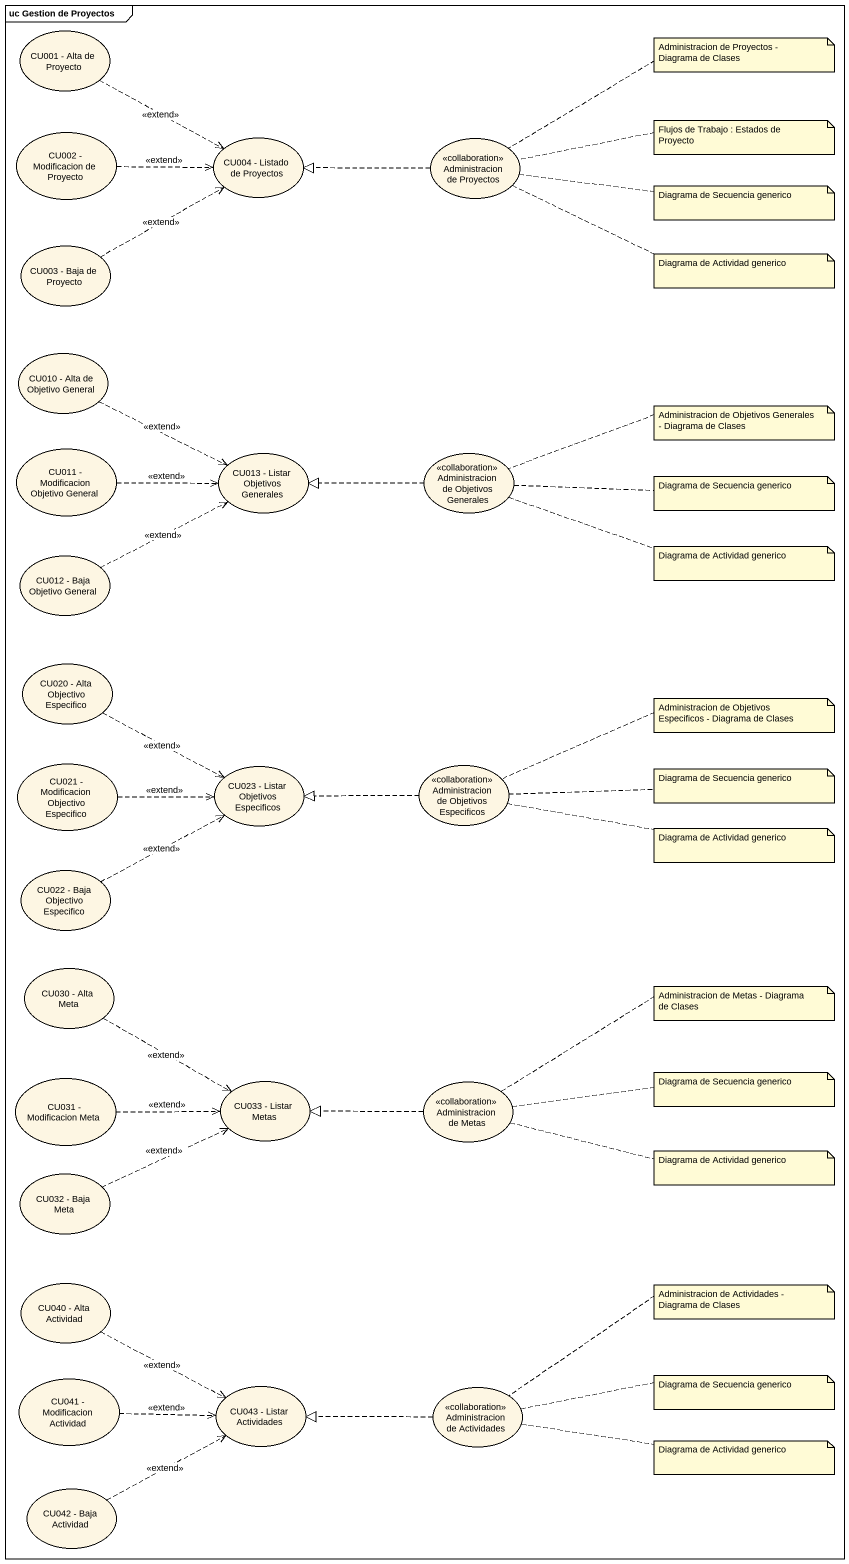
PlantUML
@startuml
mainframe uc Gestion de Proyectos
usecase "CU001 - Alta de Proyecto" as CU001_Alta_de_Proyecto
usecase "CU002 - Modificacion de Proyecto" as CU002_Modificacion_de
usecase "CU004 - Listado de Proyectos" as CU004_Listado_de_Proyectos
usecase "Administracion de Proyectos" as Administracion_de_Proyectos <<collaboration>>
usecase "CU003 - Baja de Proyecto" as CU003_Baja_de_Proyecto
usecase "CU010 - Alta de Objetivo General" as CU010_Alta_de_Objetivo
usecase "CU011 - Modificacion Objetivo General" as CU011_Modificacion_Objetivo
usecase "CU013 - Listar Objetivos Generales" as CU013_Listar_Objetivos
usecase "Administracion de Objetivos Generales" as Administracion_de_Objetivos <<collaboration>>
usecase "CU012 - Baja Objetivo General" as CU012_Baja_Objetivo_General
usecase "CU020 - Alta Objectivo Especifico" as CU020_Alta_Objectivo
usecase "CU021 - Modificacion Objectivo Especifico" as CU021_Modificacion
usecase "CU023 - Listar Objetivos Especificos" as CU023_Listar_Objetivos
usecase "Administracion de Objetivos Especificos" as Administracion_de_Objetivos_2 <<collaboration>>
usecase "CU022 - Baja Objectivo Especifico" as CU022_Baja_Objectivo
usecase "CU030 - Alta Meta" as CU030_Alta_Meta
usecase "CU031 - Modificacion Meta" as CU031_Modificacion_Meta
usecase "CU033 - Listar Metas" as CU033_Listar_Metas
usecase "Administracion de Metas" as Administracion_de_Metas <<collaboration>>
usecase "CU032 - Baja Meta" as CU032_Baja_Meta
usecase "CU040 - Alta Actividad" as CU040_Alta_Actividad
usecase "CU041 - Modificacion Actividad" as CU041_Modificacion_Actividad
usecase "CU043 - Listar Actividades" as CU043_Listar_Actividades
usecase "Administracion de Actividades" as Administracion_de <<collaboration>>
usecase "CU042 - Baja Actividad" as CU042_Baja_Actividad
CU001_Alta_de_Proyecto .right.> CU004_Listado_de_Proyectos : <<extend>>
CU002_Modificacion_de .right.> CU004_Listado_de_Proyectos : <<extend>>
Administracion_de_Proyectos .left.|> CU004_Listado_de_Proyectos
CU003_Baja_de_Proyecto .right.> CU004_Listado_de_Proyectos : <<extend>>
CU010_Alta_de_Objetivo .right.> CU013_Listar_Objetivos : <<extend>>
CU011_Modificacion_Objetivo .right.> CU013_Listar_Objetivos : <<extend>>
Administracion_de_Objetivos .left.|> CU013_Listar_Objetivos
CU012_Baja_Objetivo_General .right.> CU013_Listar_Objetivos : <<extend>>
CU020_Alta_Objectivo .right.> CU023_Listar_Objetivos : <<extend>>
CU021_Modificacion .right.> CU023_Listar_Objetivos : <<extend>>
Administracion_de_Objetivos_2 .left.|> CU023_Listar_Objetivos
CU022_Baja_Objectivo .right.> CU023_Listar_Objetivos : <<extend>>
CU030_Alta_Meta .right.> CU033_Listar_Metas : <<extend>>
CU031_Modificacion_Meta .right.> CU033_Listar_Metas : <<extend>>
Administracion_de_Metas .left.|> CU033_Listar_Metas
CU032_Baja_Meta .right.> CU033_Listar_Metas : <<extend>>
CU040_Alta_Actividad .right.> CU043_Listar_Actividades : <<extend>>
CU041_Modificacion_Actividad .right.> CU043_Listar_Actividades : <<extend>>
Administracion_de .left.|> CU043_Listar_Actividades
CU042_Baja_Actividad .right.> CU043_Listar_Actividades : <<extend>>
note right of Administracion_de_Proyectos : Administracion de Proyectos - Diagrama de Clases
note right of Administracion_de_Proyectos : Flujos de Trabajo : Estados de Proyecto
note right of Administracion_de_Proyectos : Diagrama de Secuencia generico
note right of Administracion_de_Proyectos : Diagrama de Actividad generico
note right of Administracion_de_Objetivos : Administracion de Objetivos Generales - Diagrama de Clases
note right of Administracion_de_Objetivos : Diagrama de Secuencia generico
note right of Administracion_de_Objetivos : Diagrama de Actividad generico
note right of Administracion_de_Objetivos_2 : Administracion de Objetivos Especificos - Diagrama de Clases
note right of Administracion_de_Objetivos_2 : Diagrama de Secuencia generico
note right of Administracion_de_Objetivos_2 : Diagrama de Actividad generico
note right of Administracion_de_Metas : Administracion de Metas - Diagrama de Clases
note right of Administracion_de_Metas : Diagrama de Secuencia generico
note right of Administracion_de_Metas : Diagrama de Actividad generico
note right of Administracion_de : Administracion de Actividades - Diagrama de Clases
note right of Administracion_de : Diagrama de Secuencia generico
note right of Administracion_de : Diagrama de Actividad generico
@enduml
